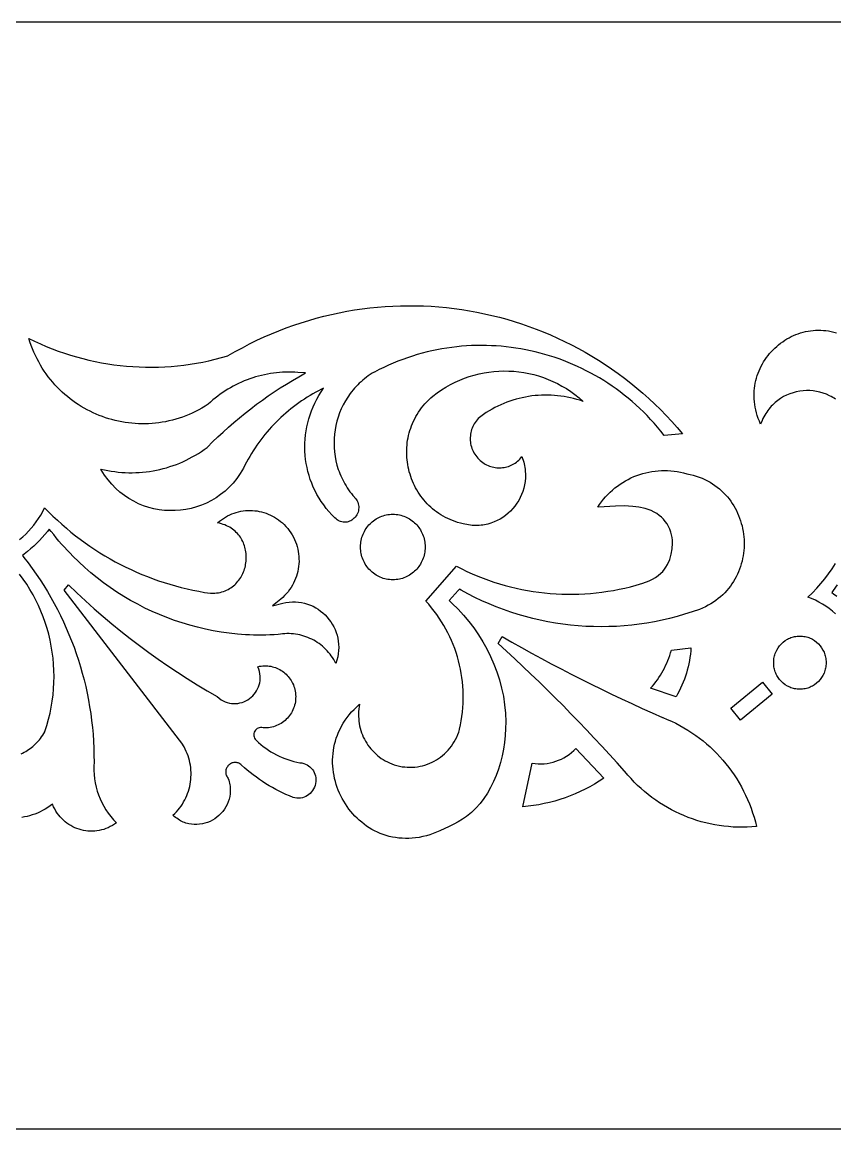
# Model space of a CAD drawing. Extents: x -425 to 425, y -102 to 102.
# Drawn here: x -164.2 to -13.7, y -102.5 to 102.5 of the extents above; entities that cross this region are included whole.
import ezdxf

# ---------------------------------------------------------------- set-up
doc = ezdxf.new("R2010")
doc.units = 0
doc.header["$MEASUREMENT"] = 0
doc.layers.add('LAYER_1', color=18, linetype='CONTINUOUS')

msp = doc.modelspace()

# ---------------------------------------------------------------- linework, layer by layer
at = {"layer": 'LAYER_1'}
for points in [[(425, -102.5), (425, 102.5), (-425, 102.5), (-425, -102.5)], [(-91.29, 49.97), (-89.87, 49.93), (-88.45, 49.86), (-87.03, 49.75), (-85.61, 49.62), (-84.2, 49.46), (-82.79, 49.26), (-81.39, 49.03), (-79.99, 48.78), (-78.59, 48.49), (-77.21, 48.18), (-75.82, 47.83), (-74.45, 47.45), (-73.08, 47.05), (-71.73, 46.61), (-70.38, 46.15), (-69.04, 45.65), (-67.71, 45.13), (-66.39, 44.57), (-65.08, 43.99), (-63.78, 43.37), (-62.49, 42.73), (-61.21, 42.06), (-59.95, 41.36), (-58.7, 40.63), (-57.47, 39.87), (-56.25, 39.09), (-55.04, 38.27), (-53.85, 37.42), (-52.67, 36.55), (-51.51, 35.65), (-50.37, 34.72), (-49.25, 33.76), (-48.14, 32.78), (-47.05, 31.76), (-45.98, 30.72), (-44.93, 29.65), (-43.9, 28.55), (-42.89, 27.43), (-41.9, 26.27), (-45.31, 25.96), (-45.91, 26.72), (-46.53, 27.47), (-47.17, 28.2), (-47.82, 28.91), (-48.48, 29.61), (-49.15, 30.29), (-49.84, 30.95), (-50.54, 31.59), (-51.25, 32.22), (-51.97, 32.83), (-52.7, 33.42), (-53.44, 33.99), (-54.2, 34.55), (-54.96, 35.08), (-55.73, 35.6), (-56.52, 36.1), (-57.31, 36.59), (-58.11, 37.05), (-58.92, 37.5), (-59.74, 37.93), (-60.56, 38.34), (-61.39, 38.73), (-62.23, 39.11), (-63.08, 39.46), (-63.93, 39.8), (-64.79, 40.12), (-65.66, 40.42), (-66.53, 40.7), (-67.41, 40.96), (-68.29, 41.2), (-69.18, 41.43), (-70.07, 41.63), (-70.96, 41.82), (-71.86, 41.98), (-72.76, 42.13), (-73.67, 42.26), (-74.58, 42.37), (-75.49, 42.46), (-76.4, 42.53), (-77.32, 42.57), (-78.23, 42.6), (-79.15, 42.61), (-80.07, 42.6), (-80.98, 42.58), (-81.9, 42.53), (-82.82, 42.46), (-83.74, 42.37), (-84.66, 42.26), (-85.58, 42.13), (-86.49, 41.97), (-87.4, 41.8), (-88.32, 41.61), (-89.23, 41.4), (-90.13, 41.17), (-91.04, 40.91), (-91.94, 40.64), (-92.83, 40.34), (-93.73, 40.03), (-94.61, 39.69), (-95.5, 39.33), (-96.38, 38.95), (-97.25, 38.55), (-98.12, 38.13), (-98.98, 37.69), (-99, 37.68), (-99.38, 37.45), (-99.75, 37.21), (-100.11, 36.97), (-100.46, 36.71), (-100.8, 36.44), (-101.14, 36.17), (-101.46, 35.89), (-101.77, 35.6), (-102.07, 35.3), (-102.37, 35), (-102.65, 34.69), (-102.92, 34.37), (-103.19, 34.05), (-103.44, 33.72), (-103.92, 33.04), (-104.36, 32.34), (-104.75, 31.62), (-105.11, 30.88), (-105.42, 30.12), (-105.7, 29.35), (-105.93, 28.57), (-106.12, 27.77), (-106.27, 26.97), (-106.38, 26.16), (-106.44, 25.35), (-106.46, 24.53), (-106.44, 23.71), (-106.37, 22.89), (-106.26, 22.07), (-106.11, 21.26), (-105.91, 20.46), (-105.66, 19.66), (-105.52, 19.27), (-105.37, 18.87), (-105.21, 18.49), (-105.04, 18.1), (-104.85, 17.72), (-104.66, 17.34), (-104.45, 16.97), (-104.23, 16.6), (-104, 16.23), (-103.76, 15.87), (-103.5, 15.52), (-103.24, 15.17), (-102.96, 14.82), (-102.67, 14.49), (-102.65, 14.47), (-102.46, 14.26), (-102.3, 14.04), (-102.17, 13.8), (-102.06, 13.56), (-101.98, 13.3), (-101.92, 13.05), (-101.89, 12.78), (-101.88, 12.52), (-101.9, 12.26), (-101.94, 12), (-102.01, 11.74), (-102.11, 11.5), (-102.23, 11.26), (-102.37, 11.03), (-102.54, 10.81), (-102.74, 10.61), (-102.76, 10.6), (-102.95, 10.42), (-103.15, 10.27), (-103.36, 10.14), (-103.59, 10.04), (-103.82, 9.96), (-104.05, 9.9), (-104.29, 9.87), (-104.53, 9.87), (-104.77, 9.88), (-105.01, 9.92), (-105.24, 9.99), (-105.47, 10.08), (-105.69, 10.19), (-105.9, 10.33), (-106.09, 10.49), (-106.28, 10.67), (-106.3, 10.69), (-106.86, 11.26), (-107.39, 11.84), (-107.89, 12.44), (-108.36, 13.06), (-108.81, 13.69), (-109.22, 14.35), (-109.61, 15.01), (-109.96, 15.69), (-110.29, 16.38), (-110.58, 17.09), (-110.85, 17.8), (-111.08, 18.52), (-111.29, 19.25), (-111.46, 19.99), (-111.6, 20.74), (-111.72, 21.49), (-111.8, 22.24), (-111.85, 23), (-111.87, 23.76), (-111.86, 24.52), (-111.82, 25.28), (-111.74, 26.04), (-111.64, 26.79), (-111.5, 27.55), (-111.33, 28.3), (-111.13, 29.04), (-110.9, 29.78), (-110.63, 30.51), (-110.33, 31.23), (-110, 31.95), (-109.64, 32.65), (-109.24, 33.34), (-108.42, 34.7), (-109.81, 33.95), (-110.35, 33.65), (-110.88, 33.34), (-111.41, 33.01), (-111.93, 32.68), (-112.45, 32.34), (-112.96, 31.99), (-113.46, 31.63), (-113.95, 31.26), (-114.43, 30.88), (-114.91, 30.49), (-115.38, 30.09), (-115.84, 29.68), (-116.3, 29.27), (-116.74, 28.84), (-117.18, 28.41), (-117.61, 27.97), (-118.03, 27.52), (-118.45, 27.06), (-118.85, 26.6), (-119.24, 26.12), (-119.63, 25.64), (-120.01, 25.15), (-120.37, 24.65), (-120.73, 24.15), (-121.08, 23.64), (-121.42, 23.12), (-121.75, 22.59), (-122.07, 22.06), (-122.38, 21.52), (-122.68, 20.97), (-122.97, 20.42), (-123.25, 19.86), (-123.83, 18.88), (-124.46, 17.98), (-125.15, 17.13), (-125.87, 16.35), (-126.64, 15.64), (-127.45, 14.98), (-128.29, 14.4), (-129.17, 13.87), (-130.07, 13.42), (-130.99, 13.02), (-131.94, 12.69), (-132.9, 12.43), (-133.87, 12.22), (-134.86, 12.09), (-135.85, 12.01), (-136.84, 12.01), (-137.83, 12.06), (-138.82, 12.18), (-139.8, 12.36), (-140.76, 12.61), (-141.71, 12.93), (-142.64, 13.3), (-143.55, 13.74), (-144.43, 14.25), (-145.28, 14.81), (-146.1, 15.45), (-146.88, 16.14), (-147.62, 16.9), (-148.31, 17.73), (-148.96, 18.61), (-149.55, 19.57), (-149.63, 19.72), (-148.99, 19.57), (-148.35, 19.44), (-147.71, 19.33), (-147.06, 19.24), (-146.41, 19.16), (-145.77, 19.1), (-145.12, 19.06), (-144.47, 19.04), (-143.83, 19.04), (-143.18, 19.05), (-142.54, 19.09), (-141.9, 19.14), (-141.26, 19.2), (-140.62, 19.29), (-139.98, 19.39), (-139.35, 19.51), (-138.72, 19.65), (-138.1, 19.8), (-137.48, 19.97), (-136.86, 20.16), (-136.25, 20.37), (-135.64, 20.59), (-135.04, 20.83), (-134.45, 21.08), (-133.86, 21.36), (-133.28, 21.65), (-132.7, 21.95), (-132.13, 22.27), (-131.57, 22.61), (-131.02, 22.97), (-130.48, 23.34), (-129.94, 23.73), (-129.89, 23.77), (-128.94, 24.73), (-127.98, 25.66), (-127, 26.58), (-126.01, 27.48), (-125, 28.36), (-123.97, 29.23), (-122.93, 30.07), (-121.88, 30.9), (-120.81, 31.71), (-119.73, 32.5), (-118.64, 33.27), (-117.53, 34.02), (-116.41, 34.75), (-115.27, 35.46), (-114.13, 36.15), (-112.97, 36.82), (-111.72, 37.53), (-113.14, 37.63), (-113.71, 37.67), (-114.28, 37.69), (-114.85, 37.69), (-115.42, 37.68), (-115.99, 37.65), (-116.55, 37.61), (-117.12, 37.56), (-117.68, 37.49), (-118.24, 37.41), (-118.79, 37.31), (-119.34, 37.2), (-119.89, 37.07), (-120.44, 36.93), (-120.98, 36.78), (-121.51, 36.61), (-122.05, 36.43), (-122.57, 36.24), (-123.1, 36.03), (-123.61, 35.81), (-124.13, 35.57), (-124.63, 35.32), (-125.13, 35.06), (-125.63, 34.79), (-126.11, 34.5), (-126.59, 34.2), (-127.07, 33.89), (-127.54, 33.56), (-127.99, 33.22), (-128.45, 32.87), (-128.89, 32.51), (-129.32, 32.13), (-129.75, 31.75), (-130.33, 31.37), (-130.92, 31.02), (-131.51, 30.69), (-132.11, 30.38), (-132.71, 30.09), (-133.31, 29.82), (-133.92, 29.57), (-134.54, 29.34), (-135.15, 29.13), (-135.77, 28.94), (-136.39, 28.77), (-137.02, 28.62), (-137.64, 28.49), (-138.27, 28.38), (-138.9, 28.28), (-139.53, 28.21), (-140.16, 28.15), (-140.79, 28.11), (-141.41, 28.09), (-142.04, 28.09), (-142.67, 28.1), (-143.29, 28.14), (-143.91, 28.19), (-144.53, 28.26), (-145.15, 28.35), (-145.76, 28.45), (-146.37, 28.57), (-146.98, 28.71), (-147.58, 28.87), (-148.18, 29.04), (-148.77, 29.23), (-149.36, 29.43), (-149.94, 29.66), (-150.51, 29.89), (-151.08, 30.15), (-151.64, 30.42), (-152.2, 30.71), (-152.74, 31.01), (-153.28, 31.33), (-153.81, 31.66), (-154.33, 32.01), (-154.84, 32.37), (-155.34, 32.75), (-155.84, 33.14), (-156.32, 33.55), (-156.79, 33.97), (-157.25, 34.41), (-157.7, 34.86), (-158.13, 35.33), (-158.56, 35.81), (-158.97, 36.3), (-159.37, 36.81), (-159.75, 37.33), (-160.12, 37.87), (-160.48, 38.42), (-160.82, 38.98), (-161.15, 39.55), (-161.46, 40.14), (-161.76, 40.74), (-162.04, 41.35), (-162.31, 41.98), (-162.55, 42.62), (-162.79, 43.27), (-163, 43.93), (-161.92, 43.41), (-160.83, 42.91), (-159.74, 42.44), (-158.63, 41.99), (-157.52, 41.58), (-156.39, 41.19), (-155.27, 40.83), (-154.13, 40.49), (-152.99, 40.18), (-151.84, 39.9), (-150.69, 39.65), (-149.53, 39.42), (-148.37, 39.22), (-147.21, 39.05), (-146.04, 38.9), (-144.87, 38.79), (-143.7, 38.7), (-142.52, 38.63), (-141.34, 38.6), (-140.17, 38.59), (-138.99, 38.61), (-137.81, 38.66), (-136.63, 38.74), (-135.46, 38.84), (-134.28, 38.97), (-133.11, 39.13), (-131.94, 39.32), (-130.77, 39.54), (-129.61, 39.78), (-128.45, 40.05), (-127.29, 40.35), (-126.14, 40.68), (-126.04, 40.72), (-124.74, 41.48), (-123.42, 42.2), (-122.09, 42.9), (-120.75, 43.56), (-119.4, 44.18), (-118.04, 44.78), (-116.68, 45.34), (-115.31, 45.87), (-113.93, 46.36), (-112.54, 46.83), (-111.15, 47.26), (-109.75, 47.66), (-108.35, 48.03), (-106.94, 48.36), (-105.53, 48.67), (-104.11, 48.94), (-102.69, 49.18), (-101.27, 49.39), (-99.85, 49.57), (-98.42, 49.71), (-97, 49.83), (-95.57, 49.91), (-94.14, 49.96), (-92.72, 49.98)], [(-74.06, 37.87), (-73.13, 37.82), (-72.21, 37.73), (-71.29, 37.59), (-70.38, 37.42), (-69.47, 37.21), (-68.57, 36.96), (-67.68, 36.66), (-66.8, 36.33), (-65.94, 35.96), (-65.08, 35.55), (-64.25, 35.1), (-63.42, 34.61), (-62.62, 34.08), (-61.83, 33.51), (-61.07, 32.9), (-60.32, 32.25), (-60.91, 32.45), (-61.49, 32.62), (-62.08, 32.78), (-62.67, 32.92), (-63.26, 33.05), (-63.86, 33.15), (-64.45, 33.24), (-65.05, 33.31), (-65.65, 33.37), (-66.25, 33.4), (-66.84, 33.42), (-67.44, 33.42), (-68.04, 33.4), (-68.64, 33.37), (-69.23, 33.32), (-69.82, 33.25), (-70.42, 33.16), (-71, 33.06), (-71.59, 32.94), (-72.17, 32.8), (-72.75, 32.65), (-73.33, 32.48), (-73.9, 32.29), (-74.46, 32.08), (-75.02, 31.86), (-75.58, 31.62), (-76.12, 31.37), (-76.67, 31.09), (-77.2, 30.81), (-77.73, 30.5), (-78.25, 30.18), (-78.77, 29.84), (-79.03, 29.66), (-79.28, 29.47), (-79.52, 29.27), (-79.74, 29.06), (-79.95, 28.83), (-80.14, 28.6), (-80.32, 28.35), (-80.48, 28.1), (-80.62, 27.84), (-80.75, 27.58), (-80.87, 27.31), (-80.97, 27.03), (-81.05, 26.75), (-81.12, 26.46), (-81.18, 26.17), (-81.21, 25.88), (-81.23, 25.59), (-81.24, 25.29), (-81.23, 25), (-81.2, 24.7), (-81.16, 24.41), (-81.1, 24.12), (-81.02, 23.83), (-80.93, 23.55), (-80.82, 23.27), (-80.7, 23), (-80.55, 22.73), (-80.39, 22.47), (-80.22, 22.21), (-80.03, 21.97), (-79.82, 21.73), (-79.59, 21.5), (-79.37, 21.3), (-79.15, 21.1), (-78.92, 20.93), (-78.68, 20.77), (-78.44, 20.62), (-78.19, 20.49), (-77.93, 20.37), (-77.67, 20.26), (-77.41, 20.17), (-77.14, 20.1), (-76.87, 20.04), (-76.6, 19.99), (-76.33, 19.96), (-76.06, 19.94), (-75.78, 19.94), (-75.51, 19.95), (-75.24, 19.98), (-74.97, 20.01), (-74.7, 20.07), (-74.43, 20.13), (-74.17, 20.21), (-73.91, 20.31), (-73.66, 20.42), (-73.41, 20.54), (-73.16, 20.68), (-72.92, 20.83), (-72.69, 20.99), (-72.47, 21.17), (-72.25, 21.36), (-72.05, 21.57), (-71.85, 21.78), (-71.66, 22.02), (-71.54, 21.68), (-71.43, 21.35), (-71.33, 21.02), (-71.24, 20.68), (-71.17, 20.35), (-71.12, 20.02), (-71.07, 19.69), (-71.03, 19.36), (-71, 18.7), (-71.01, 18.06), (-71.07, 17.42), (-71.17, 16.8), (-71.31, 16.18), (-71.49, 15.58), (-71.71, 15), (-71.97, 14.44), (-72.26, 13.89), (-72.59, 13.37), (-72.95, 12.87), (-73.34, 12.39), (-73.76, 11.94), (-74.2, 11.52), (-74.68, 11.13), (-75.17, 10.77), (-75.7, 10.45), (-76.24, 10.16), (-76.8, 9.91), (-77.39, 9.69), (-77.99, 9.52), (-78.6, 9.38), (-78.92, 9.34), (-79.23, 9.3), (-79.55, 9.27), (-79.88, 9.25), (-80.2, 9.25), (-80.53, 9.26), (-80.86, 9.28), (-81.2, 9.31), (-81.53, 9.36), (-81.87, 9.42), (-82.21, 9.49), (-82.55, 9.57), (-82.56, 9.58), (-83.06, 9.7), (-83.56, 9.84), (-84.03, 10), (-84.5, 10.17), (-84.96, 10.35), (-85.4, 10.56), (-85.84, 10.77), (-86.26, 11), (-86.67, 11.25), (-87.07, 11.51), (-87.45, 11.77), (-87.83, 12.06), (-88.19, 12.35), (-88.54, 12.66), (-88.88, 12.97), (-89.2, 13.3), (-89.51, 13.64), (-89.81, 13.99), (-90.1, 14.34), (-90.37, 14.71), (-90.63, 15.08), (-90.88, 15.46), (-91.12, 15.85), (-91.34, 16.25), (-91.55, 16.65), (-91.74, 17.06), (-91.92, 17.48), (-92.09, 17.9), (-92.24, 18.33), (-92.38, 18.76), (-92.51, 19.2), (-92.62, 19.64), (-92.71, 20.08), (-92.8, 20.53), (-92.86, 20.97), (-92.92, 21.43), (-92.96, 21.88), (-92.98, 22.33), (-92.99, 22.79), (-92.99, 23.24), (-92.97, 23.7), (-92.93, 24.15), (-92.88, 24.61), (-92.82, 25.06), (-92.74, 25.51), (-92.64, 25.96), (-92.53, 26.41), (-92.4, 26.86), (-92.26, 27.3), (-92.1, 27.73), (-91.92, 28.17), (-91.73, 28.6), (-91.52, 29.02), (-91.3, 29.44), (-91.06, 29.85), (-90.8, 30.26), (-90.53, 30.66), (-90.24, 31.05), (-89.93, 31.43), (-89.61, 31.81), (-89.27, 32.18), (-88.91, 32.54), (-88.54, 32.89), (-88.14, 33.23), (-87.36, 33.83), (-86.55, 34.38), (-85.73, 34.89), (-84.89, 35.37), (-84.04, 35.8), (-83.17, 36.19), (-82.29, 36.54), (-81.4, 36.85), (-80.5, 37.12), (-79.59, 37.35), (-78.68, 37.53), (-77.76, 37.68), (-76.84, 37.79), (-75.91, 37.86), (-74.99, 37.89)], [(-44.67, 19.45), (-44.08, 19.41), (-43.49, 19.35), (-42.9, 19.26), (-42.31, 19.15), (-41.72, 19.01), (-41.13, 18.85), (-41.09, 18.84), (-40.49, 18.72), (-39.92, 18.57), (-39.36, 18.41), (-38.82, 18.22), (-38.29, 18.01), (-37.78, 17.78), (-37.29, 17.54), (-36.81, 17.27), (-36.35, 16.99), (-35.91, 16.69), (-35.48, 16.38), (-35.07, 16.05), (-34.68, 15.7), (-34.31, 15.34), (-33.95, 14.97), (-33.61, 14.58), (-33.29, 14.18), (-32.98, 13.77), (-32.7, 13.35), (-32.43, 12.92), (-32.17, 12.48), (-31.94, 12.03), (-31.72, 11.57), (-31.52, 11.1), (-31.34, 10.63), (-31.18, 10.15), (-31.03, 9.66), (-30.9, 9.17), (-30.79, 8.68), (-30.7, 8.18), (-30.63, 7.68), (-30.57, 7.17), (-30.53, 6.67), (-30.52, 6.16), (-30.52, 5.65), (-30.53, 5.14), (-30.57, 4.64), (-30.63, 4.13), (-30.7, 3.63), (-30.79, 3.13), (-30.9, 2.64), (-31.03, 2.14), (-31.18, 1.66), (-31.35, 1.18), (-31.54, 0.7), (-31.75, 0.23), (-31.97, -0.23), (-32.21, -0.68), (-32.48, -1.12), (-32.76, -1.56), (-33.06, -1.98), (-33.39, -2.39), (-33.73, -2.8), (-34.09, -3.19), (-34.47, -3.56), (-34.87, -3.93), (-35.29, -4.28), (-35.73, -4.61), (-36.19, -4.93), (-36.67, -5.23), (-37.17, -5.52), (-37.69, -5.79), (-38.23, -6.04), (-38.79, -6.27), (-40.15, -6.75), (-41.53, -7.19), (-42.91, -7.59), (-44.3, -7.95), (-45.7, -8.28), (-47.1, -8.56), (-48.51, -8.81), (-49.92, -9.02), (-51.33, -9.19), (-52.74, -9.32), (-54.16, -9.42), (-55.58, -9.47), (-56.99, -9.49), (-58.41, -9.47), (-59.83, -9.42), (-61.24, -9.32), (-62.65, -9.19), (-64.06, -9.02), (-65.46, -8.81), (-66.86, -8.57), (-68.25, -8.28), (-69.63, -7.96), (-71.01, -7.61), (-72.38, -7.21), (-73.74, -6.78), (-75.09, -6.31), (-76.42, -5.81), (-77.75, -5.26), (-79.07, -4.68), (-80.37, -4.06), (-81.66, -3.41), (-82.94, -2.72), (-83.23, -2.56), (-83.46, -2.8), (-85.13, -4.63), (-84.57, -5.16), (-83.49, -6.22), (-82.47, -7.33), (-81.49, -8.49), (-80.57, -9.7), (-79.7, -10.96), (-78.89, -12.26), (-78.14, -13.6), (-77.45, -14.99), (-76.83, -16.4), (-76.29, -17.86), (-75.81, -19.34), (-75.42, -20.85), (-75.1, -22.38), (-74.87, -23.93), (-74.72, -25.51), (-74.66, -27.1), (-74.68, -28.37), (-74.75, -29.64), (-74.89, -30.91), (-75.08, -32.17), (-75.33, -33.42), (-75.64, -34.65), (-76.01, -35.85), (-76.43, -37.03), (-76.92, -38.16), (-77.46, -39.26), (-78.05, -40.3), (-78.71, -41.29), (-79.42, -42.23), (-80.19, -43.1), (-81.02, -43.9), (-81.91, -44.63), (-82.66, -45.16), (-83.45, -45.64), (-84.27, -46.09), (-85.12, -46.51), (-86.89, -47.29), (-88.69, -48.01), (-89.36, -48.21), (-90.03, -48.37), (-90.68, -48.5), (-91.34, -48.6), (-91.98, -48.66), (-92.61, -48.7), (-93.24, -48.71), (-93.86, -48.68), (-94.47, -48.63), (-95.06, -48.55), (-95.65, -48.45), (-96.23, -48.32), (-96.8, -48.16), (-97.35, -47.98), (-97.89, -47.77), (-98.43, -47.54), (-98.94, -47.29), (-99.45, -47.02), (-99.94, -46.72), (-100.42, -46.41), (-100.88, -46.07), (-101.33, -45.72), (-101.77, -45.35), (-102.18, -44.96), (-102.59, -44.56), (-102.97, -44.14), (-103.34, -43.71), (-103.7, -43.26), (-104.03, -42.79), (-104.35, -42.32), (-104.65, -41.83), (-104.93, -41.33), (-105.19, -40.82), (-105.44, -40.31), (-105.66, -39.78), (-105.86, -39.24), (-106.04, -38.7), (-106.2, -38.15), (-106.34, -37.59), (-106.46, -37.03), (-106.56, -36.46), (-106.63, -35.89), (-106.68, -35.31), (-106.71, -34.74), (-106.71, -34.16), (-106.69, -33.58), (-106.64, -33), (-106.57, -32.42), (-106.47, -31.84), (-106.35, -31.27), (-106.2, -30.7), (-106.03, -30.13), (-105.83, -29.56), (-105.6, -29), (-105.34, -28.45), (-105.06, -27.9), (-104.74, -27.36), (-104.4, -26.82), (-104.03, -26.3), (-103.63, -25.79), (-103.19, -25.28), (-102.73, -24.79), (-102.24, -24.3), (-101.71, -23.83), (-101.8, -24.29), (-101.86, -24.74), (-101.9, -25.2), (-101.92, -25.65), (-101.92, -26.1), (-101.89, -26.54), (-101.85, -26.98), (-101.79, -27.42), (-101.71, -27.85), (-101.61, -28.28), (-101.49, -28.7), (-101.35, -29.12), (-101.2, -29.52), (-101.03, -29.92), (-100.84, -30.31), (-100.63, -30.69), (-100.41, -31.06), (-100.17, -31.43), (-99.91, -31.78), (-99.64, -32.11), (-99.36, -32.44), (-99.05, -32.75), (-98.74, -33.05), (-98.41, -33.34), (-98.07, -33.61), (-97.71, -33.87), (-97.34, -34.11), (-96.96, -34.33), (-96.56, -34.54), (-96.16, -34.73), (-95.74, -34.9), (-95.31, -35.05), (-94.82, -35.2), (-94.34, -35.31), (-93.86, -35.41), (-93.37, -35.47), (-92.89, -35.51), (-92.41, -35.52), (-91.93, -35.51), (-91.46, -35.48), (-90.99, -35.42), (-90.53, -35.34), (-90.07, -35.23), (-89.62, -35.11), (-89.17, -34.96), (-88.73, -34.79), (-88.31, -34.59), (-87.89, -34.38), (-87.48, -34.15), (-87.09, -33.89), (-86.71, -33.62), (-86.34, -33.33), (-85.98, -33.02), (-85.64, -32.69), (-85.31, -32.34), (-85, -31.98), (-84.71, -31.6), (-84.44, -31.2), (-84.18, -30.79), (-83.94, -30.36), (-83.73, -29.92), (-83.53, -29.46), (-83.36, -28.99), (-83.21, -28.5), (-83.2, -28.48), (-83.03, -27.68), (-82.89, -26.89), (-82.76, -26.09), (-82.67, -25.29), (-82.6, -24.48), (-82.55, -23.68), (-82.53, -22.88), (-82.53, -22.09), (-82.55, -21.29), (-82.6, -20.49), (-82.67, -19.7), (-82.77, -18.92), (-82.89, -18.13), (-83.04, -17.35), (-83.2, -16.58), (-83.39, -15.81), (-83.61, -15.05), (-83.84, -14.29), (-84.1, -13.54), (-84.38, -12.8), (-84.68, -12.07), (-85.01, -11.35), (-85.36, -10.64), (-85.73, -9.93), (-86.12, -9.24), (-86.53, -8.56), (-86.97, -7.89), (-87.42, -7.23), (-87.9, -6.59), (-88.4, -5.96), (-88.92, -5.34), (-89.46, -4.74), (-83.77, 1.72), (-82.81, 1.23), (-81.83, 0.76), (-80.85, 0.32), (-79.85, -0.1), (-78.85, -0.49), (-77.85, -0.86), (-76.83, -1.21), (-75.81, -1.53), (-74.78, -1.83), (-73.75, -2.1), (-72.71, -2.35), (-71.67, -2.57), (-70.63, -2.77), (-69.58, -2.94), (-68.52, -3.09), (-67.47, -3.22), (-66.41, -3.31), (-65.34, -3.39), (-64.28, -3.44), (-63.22, -3.46), (-62.15, -3.46), (-61.09, -3.44), (-60.02, -3.39), (-58.96, -3.31), (-57.89, -3.21), (-56.83, -3.08), (-55.77, -2.93), (-54.71, -2.76), (-53.65, -2.55), (-52.6, -2.33), (-51.55, -2.07), (-50.51, -1.8), (-50.49, -1.79), (-49.27, -1.41), (-48.08, -0.96), (-47.5, -0.69), (-46.94, -0.38), (-46.41, -0.01), (-45.92, 0.41), (-45.57, 0.77), (-45.26, 1.15), (-44.98, 1.57), (-44.71, 2.01), (-44.29, 2.94), (-43.99, 3.93), (-43.81, 4.96), (-43.76, 6), (-43.79, 6.53), (-43.85, 7.04), (-43.95, 7.55), (-44.09, 8.04), (-44.28, 8.57), (-44.52, 9.07), (-44.79, 9.54), (-45.11, 9.99), (-45.45, 10.41), (-45.83, 10.79), (-46.24, 11.14), (-46.67, 11.46), (-47.18, 11.76), (-47.72, 12.02), (-48.27, 12.24), (-48.83, 12.41), (-49.98, 12.66), (-51.13, 12.81), (-52.74, 12.88), (-54.33, 12.86), (-56.4, 12.74), (-57.62, 12.63), (-57.28, 13.14), (-56.92, 13.64), (-56.55, 14.11), (-56.15, 14.57), (-55.75, 15.01), (-55.32, 15.43), (-54.88, 15.83), (-54.43, 16.21), (-53.97, 16.57), (-53.49, 16.91), (-53, 17.23), (-52.5, 17.53), (-51.98, 17.81), (-51.46, 18.07), (-50.93, 18.31), (-50.39, 18.52), (-49.84, 18.72), (-49.29, 18.89), (-48.73, 19.04), (-48.16, 19.17), (-47.59, 19.27), (-47.01, 19.35), (-46.43, 19.41), (-45.84, 19.45), (-45.26, 19.46)], [(-95.25, 11.35), (-94.95, 11.32), (-94.65, 11.29), (-94.36, 11.23), (-94.07, 11.16), (-93.78, 11.08), (-93.5, 10.99), (-93.23, 10.88), (-92.97, 10.76), (-92.71, 10.62), (-92.46, 10.48), (-92.22, 10.32), (-91.98, 10.15), (-91.75, 9.97), (-91.54, 9.78), (-91.33, 9.58), (-91.13, 9.36), (-90.94, 9.14), (-90.77, 8.91), (-90.6, 8.68), (-90.44, 8.43), (-90.3, 8.17), (-90.17, 7.91), (-90.05, 7.64), (-89.94, 7.37), (-89.85, 7.08), (-89.77, 6.8), (-89.7, 6.5), (-89.65, 6.2), (-89.61, 5.9), (-89.59, 5.59), (-89.58, 5.28), (-89.59, 4.96), (-89.61, 4.66), (-89.65, 4.35), (-89.7, 4.05), (-89.77, 3.76), (-89.85, 3.47), (-89.94, 3.19), (-90.05, 2.91), (-90.17, 2.64), (-90.3, 2.38), (-90.44, 2.12), (-90.6, 1.88), (-90.77, 1.64), (-90.94, 1.41), (-91.13, 1.19), (-91.33, 0.98), (-91.54, 0.78), (-91.75, 0.59), (-91.98, 0.41), (-92.22, 0.24), (-92.46, 0.08), (-92.71, -0.07), (-92.97, -0.2), (-93.23, -0.32), (-93.5, -0.43), (-93.78, -0.53), (-94.07, -0.61), (-94.36, -0.68), (-94.65, -0.73), (-94.95, -0.77), (-95.25, -0.79), (-95.56, -0.8), (-95.87, -0.79), (-96.17, -0.77), (-96.47, -0.73), (-96.77, -0.68), (-97.06, -0.61), (-97.34, -0.53), (-97.62, -0.43), (-97.89, -0.32), (-98.16, -0.2), (-98.41, -0.07), (-98.66, 0.08), (-98.91, 0.24), (-99.14, 0.41), (-99.37, 0.59), (-99.58, 0.78), (-99.79, 0.98), (-99.99, 1.19), (-100.18, 1.41), (-100.36, 1.64), (-100.52, 1.88), (-100.68, 2.12), (-100.82, 2.38), (-100.95, 2.64), (-101.07, 2.91), (-101.18, 3.19), (-101.28, 3.47), (-101.36, 3.76), (-101.42, 4.05), (-101.48, 4.35), (-101.51, 4.66), (-101.54, 4.96), (-101.54, 5.28), (-101.54, 5.59), (-101.51, 5.9), (-101.48, 6.2), (-101.42, 6.5), (-101.36, 6.8), (-101.28, 7.08), (-101.18, 7.37), (-101.07, 7.64), (-100.95, 7.91), (-100.82, 8.17), (-100.68, 8.43), (-100.52, 8.68), (-100.36, 8.91), (-100.18, 9.14), (-99.99, 9.36), (-99.79, 9.58), (-99.58, 9.78), (-99.37, 9.97), (-99.14, 10.15), (-98.91, 10.32), (-98.66, 10.48), (-98.41, 10.62), (-98.16, 10.76), (-97.89, 10.88), (-97.62, 10.99), (-97.34, 11.08), (-97.06, 11.16), (-96.77, 11.23), (-96.47, 11.29), (-96.17, 11.32), (-95.87, 11.35), (-95.56, 11.36)], [(-154.06, -3.24), (-152.47, -4.71), (-150.87, -6.15), (-149.24, -7.57), (-147.59, -8.96), (-145.92, -10.32), (-144.23, -11.66), (-142.51, -12.97), (-140.78, -14.25), (-139.03, -15.51), (-137.26, -16.73), (-135.47, -17.93), (-133.66, -19.1), (-131.83, -20.23), (-129.98, -21.34), (-128.12, -22.43), (-127.75, -22.74), (-127.38, -23), (-127, -23.23), (-126.61, -23.41), (-126.22, -23.55), (-125.82, -23.65), (-125.43, -23.71), (-125.03, -23.74), (-124.64, -23.73), (-124.25, -23.69), (-123.87, -23.61), (-123.49, -23.5), (-123.13, -23.37), (-122.78, -23.2), (-122.44, -23.01), (-122.12, -22.79), (-121.81, -22.55), (-121.52, -22.28), (-121.26, -22), (-121.02, -21.69), (-120.8, -21.36), (-120.61, -21.02), (-120.44, -20.65), (-120.31, -20.28), (-120.21, -19.89), (-120.15, -19.49), (-120.12, -19.07), (-120.12, -18.65), (-120.17, -18.22), (-120.26, -17.78), (-120.39, -17.34), (-120.57, -16.89), (-120.26, -16.82), (-119.95, -16.77), (-119.65, -16.74), (-119.34, -16.72), (-119.04, -16.73), (-118.74, -16.74), (-118.44, -16.78), (-118.15, -16.82), (-117.86, -16.89), (-117.58, -16.97), (-117.3, -17.06), (-117.03, -17.17), (-116.77, -17.29), (-116.51, -17.42), (-116.25, -17.57), (-116.01, -17.73), (-115.78, -17.91), (-115.55, -18.09), (-115.33, -18.29), (-115.12, -18.5), (-114.93, -18.72), (-114.74, -18.95), (-114.57, -19.19), (-114.4, -19.44), (-114.25, -19.7), (-114.12, -19.96), (-113.99, -20.24), (-113.88, -20.53), (-113.79, -20.82), (-113.71, -21.12), (-113.65, -21.43), (-113.6, -21.75), (-113.56, -22.08), (-113.55, -22.42), (-113.56, -22.74), (-113.58, -23.07), (-113.62, -23.39), (-113.68, -23.7), (-113.75, -24.01), (-113.84, -24.31), (-113.95, -24.6), (-114.07, -24.89), (-114.21, -25.17), (-114.36, -25.44), (-114.52, -25.7), (-114.7, -25.95), (-114.89, -26.19), (-115.09, -26.42), (-115.3, -26.64), (-115.53, -26.85), (-115.76, -27.04), (-116.01, -27.22), (-116.27, -27.39), (-116.53, -27.55), (-116.81, -27.69), (-117.09, -27.81), (-117.38, -27.92), (-117.67, -28.02), (-117.98, -28.09), (-118.29, -28.16), (-118.61, -28.2), (-118.93, -28.22), (-119.26, -28.23), (-119.59, -28.22), (-119.84, -28.16), (-120.08, -28.15), (-120.3, -28.19), (-120.51, -28.26), (-120.7, -28.37), (-120.87, -28.5), (-121.02, -28.66), (-121.14, -28.84), (-121.23, -29.04), (-121.29, -29.25), (-121.31, -29.47), (-121.3, -29.69), (-121.26, -29.91), (-121.17, -30.12), (-121.04, -30.32), (-120.95, -30.42), (-120.86, -30.51), (-120.44, -30.91), (-120, -31.29), (-119.55, -31.66), (-119.09, -32), (-118.62, -32.33), (-118.13, -32.64), (-117.64, -32.93), (-117.13, -33.2), (-116.62, -33.46), (-116.09, -33.69), (-115.56, -33.91), (-115.02, -34.1), (-114.48, -34.27), (-113.92, -34.43), (-113.36, -34.56), (-112.79, -34.67), (-112.75, -34.68), (-112.4, -34.72), (-112.07, -34.8), (-111.75, -34.92), (-111.45, -35.07), (-111.17, -35.24), (-110.91, -35.45), (-110.68, -35.68), (-110.47, -35.93), (-110.28, -36.2), (-110.13, -36.49), (-110, -36.8), (-109.91, -37.12), (-109.85, -37.46), (-109.82, -37.8), (-109.84, -38.15), (-109.89, -38.5), (-109.89, -38.51), (-109.97, -38.87), (-110.09, -39.21), (-110.24, -39.53), (-110.42, -39.83), (-110.63, -40.1), (-110.86, -40.35), (-111.12, -40.57), (-111.39, -40.77), (-111.69, -40.93), (-112, -41.06), (-112.32, -41.16), (-112.66, -41.23), (-113, -41.25), (-113.35, -41.24), (-113.7, -41.2), (-114.05, -41.11), (-114.7, -40.84), (-115.35, -40.56), (-115.99, -40.26), (-116.63, -39.95), (-117.26, -39.62), (-117.87, -39.28), (-118.48, -38.93), (-119.09, -38.56), (-119.68, -38.18), (-120.27, -37.78), (-120.84, -37.37), (-121.41, -36.95), (-121.97, -36.52), (-122.52, -36.07), (-123.06, -35.6), (-123.59, -35.13), (-123.74, -34.99), (-123.9, -34.88), (-124.06, -34.79), (-124.22, -34.72), (-124.38, -34.67), (-124.54, -34.64), (-124.71, -34.62), (-124.87, -34.63), (-125.02, -34.65), (-125.18, -34.68), (-125.33, -34.73), (-125.47, -34.79), (-125.61, -34.87), (-125.75, -34.95), (-125.87, -35.05), (-125.99, -35.16), (-126.1, -35.28), (-126.19, -35.41), (-126.28, -35.54), (-126.35, -35.68), (-126.42, -35.83), (-126.47, -35.98), (-126.5, -36.14), (-126.52, -36.3), (-126.52, -36.46), (-126.51, -36.62), (-126.48, -36.79), (-126.43, -36.95), (-126.36, -37.12), (-126.27, -37.28), (-126.16, -37.44), (-126.03, -37.6), (-125.94, -37.89), (-125.86, -38.19), (-125.8, -38.48), (-125.75, -38.76), (-125.71, -39.05), (-125.68, -39.33), (-125.67, -39.61), (-125.67, -39.88), (-125.68, -40.16), (-125.7, -40.42), (-125.78, -40.95), (-125.9, -41.46), (-126.06, -41.95), (-126.26, -42.42), (-126.5, -42.87), (-126.77, -43.3), (-127.07, -43.7), (-127.4, -44.08), (-127.76, -44.43), (-128.15, -44.76), (-128.55, -45.05), (-128.98, -45.31), (-129.42, -45.54), (-129.88, -45.73), (-130.36, -45.89), (-130.84, -46.01), (-131.34, -46.09), (-131.84, -46.13), (-132.34, -46.12), (-132.85, -46.08), (-133.36, -45.99), (-133.61, -45.93), (-133.87, -45.85), (-134.12, -45.76), (-134.37, -45.66), (-134.61, -45.55), (-134.86, -45.43), (-135.1, -45.29), (-135.35, -45.14), (-135.58, -44.98), (-135.82, -44.8), (-136.05, -44.61), (-136.28, -44.41), (-135.95, -44.09), (-135.63, -43.76), (-135.33, -43.42), (-135.05, -43.07), (-134.79, -42.7), (-134.54, -42.33), (-134.31, -41.95), (-134.1, -41.56), (-133.9, -41.16), (-133.73, -40.76), (-133.57, -40.35), (-133.42, -39.93), (-133.3, -39.51), (-133.19, -39.08), (-133.11, -38.65), (-133.04, -38.22), (-132.98, -37.79), (-132.95, -37.35), (-132.94, -36.91), (-132.94, -36.47), (-132.96, -36.03), (-133, -35.59), (-133.06, -35.15), (-133.14, -34.71), (-133.24, -34.28), (-133.35, -33.85), (-133.49, -33.42), (-133.64, -33), (-133.81, -32.58), (-134.01, -32.17), (-134.22, -31.76), (-134.45, -31.36), (-134.48, -31.32), (-156.46, -2.69), (-155.62, -1.74)], [(-73.52, -12.34), (-71.71, -13.36), (-69.88, -14.36), (-68.05, -15.36), (-66.22, -16.34), (-64.38, -17.31), (-62.53, -18.27), (-60.67, -19.21), (-58.81, -20.14), (-56.95, -21.06), (-55.07, -21.97), (-53.19, -22.86), (-51.31, -23.74), (-49.42, -24.61), (-47.52, -25.46), (-45.62, -26.3), (-45.61, -26.3), (-45.58, -26.32), (-45.57, -26.32), (-44.76, -26.65), (-43.96, -27), (-43.18, -27.38), (-42.41, -27.78), (-41.66, -28.21), (-40.92, -28.65), (-40.19, -29.12), (-39.48, -29.61), (-38.79, -30.12), (-38.12, -30.64), (-37.46, -31.19), (-36.82, -31.76), (-36.19, -32.35), (-35.59, -32.96), (-35, -33.58), (-34.43, -34.22), (-33.88, -34.88), (-33.35, -35.55), (-32.84, -36.25), (-32.35, -36.95), (-31.88, -37.68), (-31.44, -38.41), (-31.01, -39.16), (-30.61, -39.93), (-30.23, -40.71), (-29.87, -41.5), (-29.53, -42.3), (-29.22, -43.12), (-28.93, -43.95), (-28.67, -44.79), (-28.43, -45.64), (-28.22, -46.5), (-29.09, -46.57), (-29.96, -46.62), (-30.83, -46.63), (-31.69, -46.62), (-32.55, -46.59), (-33.41, -46.52), (-34.26, -46.43), (-35.11, -46.32), (-35.96, -46.18), (-36.79, -46.01), (-37.62, -45.82), (-38.45, -45.6), (-39.26, -45.36), (-40.07, -45.09), (-40.87, -44.8), (-41.66, -44.48), (-42.44, -44.14), (-43.21, -43.77), (-43.97, -43.39), (-44.72, -42.97), (-45.46, -42.54), (-46.18, -42.08), (-46.89, -41.6), (-47.59, -41.1), (-48.27, -40.58), (-48.94, -40.03), (-49.59, -39.46), (-50.23, -38.87), (-50.85, -38.26), (-51.45, -37.63), (-52.04, -36.97), (-52.61, -36.3), (-52.61, -36.29), (-52.64, -36.27), (-52.64, -36.26), (-54.03, -34.71), (-55.43, -33.16), (-56.84, -31.63), (-58.26, -30.11), (-59.69, -28.59), (-61.13, -27.09), (-62.58, -25.6), (-64.04, -24.11), (-65.51, -22.64), (-66.99, -21.18), (-68.48, -19.72), (-69.98, -18.28), (-71.48, -16.85), (-73, -15.42), (-74.53, -14.01), (-76.06, -12.61), (-75.33, -11.3)], [(-19.93, -11.22), (-19.68, -11.24), (-19.44, -11.27), (-19.2, -11.31), (-18.97, -11.37), (-18.74, -11.44), (-18.51, -11.51), (-18.29, -11.6), (-18.07, -11.7), (-17.86, -11.81), (-17.46, -12.06), (-17.09, -12.34), (-16.75, -12.66), (-16.43, -13.01), (-16.15, -13.39), (-15.91, -13.8), (-15.8, -14.01), (-15.71, -14.23), (-15.62, -14.45), (-15.54, -14.68), (-15.48, -14.91), (-15.42, -15.15), (-15.38, -15.4), (-15.35, -15.64), (-15.33, -15.89), (-15.32, -16.15), (-15.33, -16.4), (-15.35, -16.65), (-15.38, -16.9), (-15.42, -17.14), (-15.48, -17.38), (-15.54, -17.61), (-15.62, -17.84), (-15.71, -18.07), (-15.91, -18.5), (-16.15, -18.9), (-16.43, -19.28), (-16.75, -19.63), (-17.09, -19.95), (-17.46, -20.24), (-17.86, -20.48), (-18.07, -20.59), (-18.29, -20.69), (-18.51, -20.78), (-18.74, -20.86), (-18.97, -20.92), (-19.2, -20.98), (-19.44, -21.02), (-19.68, -21.05), (-19.93, -21.07), (-20.18, -21.08), (-20.43, -21.07), (-20.68, -21.05), (-20.92, -21.02), (-21.16, -20.98), (-21.39, -20.92), (-21.62, -20.86), (-21.85, -20.78), (-22.07, -20.69), (-22.28, -20.59), (-22.49, -20.48), (-22.89, -20.24), (-23.27, -19.95), (-23.61, -19.63), (-23.93, -19.28), (-24.2, -18.9), (-24.45, -18.5), (-24.56, -18.29), (-24.65, -18.07), (-24.74, -17.84), (-24.82, -17.61), (-24.88, -17.38), (-24.94, -17.14), (-24.98, -16.9), (-25.01, -16.65), (-25.03, -16.4), (-25.03, -16.15), (-25.03, -15.89), (-25.01, -15.64), (-24.98, -15.4), (-24.94, -15.15), (-24.88, -14.91), (-24.82, -14.68), (-24.74, -14.45), (-24.65, -14.23), (-24.45, -13.8), (-24.2, -13.39), (-23.93, -13.01), (-23.61, -12.66), (-23.27, -12.34), (-22.89, -12.06), (-22.49, -11.81), (-22.28, -11.7), (-22.07, -11.6), (-21.85, -11.51), (-21.62, -11.44), (-21.39, -11.37), (-21.16, -11.31), (-20.92, -11.27), (-20.68, -11.24), (-20.43, -11.22), (-20.18, -11.21)], [(-40.4, -13.97), (-40.46, -14.57), (-40.54, -15.17), (-40.64, -15.76), (-40.75, -16.35), (-40.88, -16.93), (-41.03, -17.52), (-41.19, -18.09), (-41.37, -18.66), (-41.57, -19.23), (-41.79, -19.78), (-42.02, -20.34), (-42.27, -20.88), (-42.53, -21.42), (-42.82, -21.95), (-43.11, -22.47), (-47.82, -20.88), (-47.49, -20.5), (-47.17, -20.11), (-46.86, -19.71), (-46.56, -19.3), (-46.28, -18.88), (-46, -18.46), (-45.74, -18.03), (-45.49, -17.59), (-45.26, -17.14), (-45.04, -16.69), (-44.83, -16.23), (-44.63, -15.76), (-44.45, -15.29), (-44.28, -14.81), (-44.12, -14.33), (-43.98, -13.84), (-40.36, -13.37)], [(-25.34, -21.95), (-31.18, -26.78), (-32.94, -24.58), (-27.1, -19.74)], [(-56.48, -37.57), (-57.33, -38.12), (-58.19, -38.64), (-59.07, -39.13), (-59.96, -39.6), (-60.87, -40.03), (-61.79, -40.44), (-62.72, -40.82), (-63.66, -41.16), (-64.61, -41.48), (-65.57, -41.77), (-66.54, -42.03), (-67.51, -42.25), (-68.5, -42.45), (-69.49, -42.61), (-70.49, -42.74), (-71.49, -42.84), (-69.76, -34.78), (-69.2, -34.85), (-68.64, -34.89), (-68.08, -34.9), (-67.53, -34.87), (-66.98, -34.81), (-66.44, -34.71), (-65.9, -34.58), (-65.38, -34.42), (-64.86, -34.23), (-64.36, -34.01), (-63.87, -33.75), (-63.39, -33.47), (-62.93, -33.15), (-62.49, -32.81), (-62.07, -32.44), (-61.66, -32.04)]]:
    msp.add_lwpolyline(points, close=True, dxfattribs=at)
for points in [[(-13.56, 32.65), (-13.83, 32.83), (-14.11, 33), (-14.39, 33.16), (-14.68, 33.31), (-15.26, 33.58), (-15.86, 33.8), (-16.47, 33.98), (-17.09, 34.11), (-17.71, 34.21), (-18.34, 34.25), (-18.97, 34.26), (-19.6, 34.22), (-20.22, 34.15), (-20.84, 34.02), (-21.45, 33.86), (-22.05, 33.66), (-22.63, 33.41), (-23.2, 33.13), (-23.75, 32.8), (-24.28, 32.43), (-24.53, 32.23), (-24.78, 32.03), (-25.02, 31.81), (-25.26, 31.58), (-25.49, 31.34), (-25.71, 31.09), (-25.92, 30.83), (-26.13, 30.56), (-26.33, 30.28), (-26.51, 30), (-26.69, 29.7), (-26.86, 29.39), (-27.02, 29.07), (-27.18, 28.74), (-27.32, 28.41), (-27.45, 28.06), (-27.68, 28.58), (-27.88, 29.1), (-28.07, 29.62), (-28.22, 30.14), (-28.35, 30.66), (-28.46, 31.17), (-28.55, 31.68), (-28.61, 32.19), (-28.65, 32.7), (-28.67, 33.2), (-28.67, 33.7), (-28.64, 34.19), (-28.6, 34.68), (-28.53, 35.16), (-28.45, 35.63), (-28.35, 36.1), (-28.22, 36.57), (-28.08, 37.02), (-27.93, 37.47), (-27.75, 37.91), (-27.56, 38.35), (-27.35, 38.77), (-27.13, 39.18), (-26.89, 39.59), (-26.63, 39.99), (-26.36, 40.37), (-26.08, 40.74), (-25.79, 41.11), (-25.48, 41.46), (-25.15, 41.8), (-24.82, 42.13), (-24.48, 42.44), (-24.12, 42.74), (-23.75, 43.03), (-23.37, 43.3), (-22.99, 43.56), (-22.59, 43.81), (-22.18, 44.03), (-21.77, 44.25), (-21.35, 44.45), (-20.92, 44.63), (-20.48, 44.79), (-20.04, 44.94), (-19.59, 45.07), (-19.13, 45.18), (-18.67, 45.27), (-18.21, 45.34), (-17.74, 45.4), (-17.26, 45.43), (-16.79, 45.45), (-16.31, 45.44), (-15.83, 45.41), (-15.35, 45.37), (-14.86, 45.3), (-14.37, 45.2), (-13.89, 45.09), (-13.4, 44.95)], [(-164.69, 6.68), (-164.11, 7.16), (-163.56, 7.66), (-163.03, 8.19), (-162.52, 8.74), (-162.04, 9.32), (-161.59, 9.92), (-161.17, 10.55), (-160.77, 11.2), (-160.41, 11.87), (-160.08, 12.55), (-159.3, 11.76), (-158.5, 10.98), (-157.69, 10.22), (-156.87, 9.48), (-156.03, 8.76), (-155.18, 8.05), (-154.32, 7.37), (-153.44, 6.7), (-152.55, 6.05), (-151.65, 5.42), (-150.73, 4.81), (-149.81, 4.22), (-148.87, 3.65), (-147.92, 3.09), (-146.97, 2.56), (-146, 2.05), (-145.02, 1.56), (-144.03, 1.09), (-143.03, 0.64), (-142.02, 0.21), (-141.01, -0.2), (-139.98, -0.59), (-138.95, -0.96), (-137.91, -1.3), (-136.86, -1.63), (-135.81, -1.93), (-134.74, -2.21), (-133.68, -2.47), (-132.6, -2.71), (-131.52, -2.93), (-130.43, -3.12), (-129.34, -3.29), (-129.28, -3.29), (-128.92, -3.29), (-128.56, -3.27), (-128.21, -3.24), (-127.87, -3.18), (-127.55, -3.12), (-127.23, -3.04), (-126.92, -2.94), (-126.63, -2.83), (-126.34, -2.71), (-126.07, -2.57), (-125.8, -2.42), (-125.55, -2.26), (-125.3, -2.09), (-125.07, -1.91), (-124.85, -1.72), (-124.63, -1.52), (-124.43, -1.3), (-124.24, -1.08), (-124.06, -0.86), (-123.89, -0.62), (-123.74, -0.38), (-123.59, -0.13), (-123.45, 0.13), (-123.33, 0.39), (-123.22, 0.66), (-123.11, 0.93), (-123.02, 1.21), (-122.94, 1.49), (-122.88, 1.77), (-122.82, 2.06), (-122.77, 2.35), (-122.74, 2.63), (-122.72, 2.93), (-122.71, 3.22), (-122.71, 3.51), (-122.72, 3.8), (-122.75, 4.09), (-122.78, 4.38), (-122.83, 4.67), (-122.89, 4.95), (-122.96, 5.23), (-123.05, 5.51), (-123.14, 5.78), (-123.25, 6.05), (-123.37, 6.32), (-123.5, 6.58), (-123.65, 6.83), (-123.8, 7.08), (-123.97, 7.32), (-124.15, 7.55), (-124.35, 7.78), (-124.56, 7.99), (-124.77, 8.2), (-125.01, 8.4), (-125.25, 8.59), (-125.51, 8.76), (-125.78, 8.93), (-126.06, 9.08), (-126.35, 9.23), (-126.66, 9.36), (-126.98, 9.47), (-127.32, 9.58), (-127.67, 9.67), (-128.03, 9.74), (-127.67, 10.04), (-127.31, 10.32), (-126.94, 10.58), (-126.56, 10.81), (-126.17, 11.03), (-125.77, 11.22), (-125.37, 11.4), (-124.96, 11.55), (-124.55, 11.68), (-124.13, 11.79), (-123.7, 11.89), (-123.28, 11.96), (-122.85, 12.01), (-122.42, 12.03), (-122, 12.04), (-121.57, 12.03), (-121.14, 12), (-120.71, 11.95), (-120.29, 11.87), (-119.87, 11.78), (-119.45, 11.67), (-119.04, 11.53), (-118.64, 11.38), (-118.24, 11.2), (-117.85, 11.01), (-117.46, 10.8), (-117.09, 10.56), (-116.72, 10.31), (-116.37, 10.03), (-116.02, 9.74), (-115.69, 9.42), (-115.37, 9.09), (-115.04, 8.72), (-114.74, 8.33), (-114.47, 7.93), (-114.21, 7.52), (-113.98, 7.1), (-113.77, 6.68), (-113.59, 6.24), (-113.43, 5.8), (-113.29, 5.36), (-113.18, 4.9), (-113.08, 4.45), (-113.02, 3.99), (-112.97, 3.53), (-112.95, 3.07), (-112.94, 2.6), (-112.97, 2.14), (-113.01, 1.68), (-113.08, 1.23), (-113.17, 0.77), (-113.28, 0.32), (-113.41, -0.12), (-113.57, -0.56), (-113.75, -0.99), (-113.95, -1.41), (-114.17, -1.82), (-114.41, -2.23), (-114.68, -2.62), (-114.97, -3), (-115.28, -3.36), (-115.61, -3.72), (-115.96, -4.05), (-116.33, -4.38), (-117.85, -5.61), (-115.96, -5.14), (-115.36, -5.01), (-114.76, -4.92), (-114.17, -4.88), (-113.58, -4.88), (-113.01, -4.93), (-112.45, -5.01), (-111.9, -5.13), (-111.36, -5.29), (-110.84, -5.48), (-110.34, -5.71), (-109.85, -5.97), (-109.38, -6.26), (-108.94, -6.58), (-108.51, -6.93), (-108.11, -7.3), (-107.74, -7.7), (-107.39, -8.12), (-107.06, -8.57), (-106.77, -9.03), (-106.5, -9.52), (-106.27, -10.02), (-106.06, -10.54), (-105.9, -11.07), (-105.76, -11.62), (-105.66, -12.18), (-105.6, -12.74), (-105.58, -13.32), (-105.6, -13.9), (-105.66, -14.49), (-105.76, -15.09), (-105.91, -15.69), (-106.1, -16.28), (-106.3, -15.92), (-106.51, -15.56), (-106.73, -15.21), (-106.96, -14.87), (-107.2, -14.55), (-107.46, -14.24), (-107.73, -13.94), (-108.01, -13.65), (-108.3, -13.37), (-108.6, -13.11), (-108.9, -12.86), (-109.22, -12.62), (-109.55, -12.4), (-109.88, -12.19), (-110.22, -11.99), (-110.57, -11.81), (-110.93, -11.64), (-111.29, -11.48), (-111.66, -11.34), (-112.03, -11.22), (-112.41, -11.11), (-112.8, -11.01), (-113.18, -10.93), (-113.58, -10.87), (-113.97, -10.82), (-114.37, -10.79), (-114.77, -10.77), (-115.17, -10.77), (-115.58, -10.79), (-115.98, -10.83), (-116.39, -10.88), (-116.79, -10.95), (-117.55, -10.99), (-118.32, -11.02), (-119.08, -11.04), (-119.83, -11.05), (-120.59, -11.04), (-121.35, -11.03), (-122.1, -11), (-122.86, -10.96), (-123.61, -10.91), (-124.36, -10.85), (-125.85, -10.69), (-127.33, -10.48), (-128.81, -10.23), (-130.27, -9.93), (-131.73, -9.59), (-133.17, -9.21), (-134.59, -8.79), (-136, -8.32), (-137.4, -7.8), (-138.78, -7.25), (-140.14, -6.66), (-141.49, -6.02), (-142.81, -5.34), (-144.12, -4.62), (-145.41, -3.87), (-146.67, -3.07), (-147.91, -2.23), (-149.13, -1.36), (-150.32, -0.45), (-151.48, 0.5), (-152.62, 1.49), (-153.73, 2.52), (-154.82, 3.58), (-155.35, 4.12), (-155.87, 4.68), (-156.39, 5.24), (-156.9, 5.81), (-157.4, 6.39), (-157.89, 6.98), (-158.37, 7.57), (-158.85, 8.18), (-159.18, 8.61), (-159.52, 8.18), (-159.99, 7.6), (-160.49, 7.03), (-161, 6.47), (-161.53, 5.94), (-162.08, 5.42), (-162.64, 4.91), (-163.21, 4.43), (-163.81, 3.96), (-164.16, 3.69), (-163.88, 3.34), (-163.1, 2.33), (-162.34, 1.3), (-161.6, 0.25), (-160.89, -0.81), (-160.2, -1.88), (-159.53, -2.96), (-158.89, -4.06), (-158.27, -5.18), (-157.68, -6.3), (-157.11, -7.43), (-156.56, -8.58), (-156.04, -9.74), (-155.54, -10.91), (-155.06, -12.09), (-154.61, -13.27), (-154.19, -14.47), (-153.79, -15.68), (-153.42, -16.89), (-153.07, -18.11), (-152.74, -19.34), (-152.45, -20.58), (-152.18, -21.82), (-151.93, -23.07), (-151.71, -24.33), (-151.51, -25.59), (-151.35, -26.86), (-151.2, -28.13), (-151.09, -29.41), (-151, -30.69), (-150.94, -31.97), (-150.91, -33.26), (-150.9, -34.55), (-150.94, -35.33), (-150.94, -36.11), (-150.89, -36.89), (-150.81, -37.66), (-150.68, -38.42), (-150.51, -39.18), (-150.3, -39.92), (-150.06, -40.64), (-149.77, -41.36), (-149.45, -42.05), (-149.09, -42.73), (-148.7, -43.39), (-148.26, -44.03), (-147.8, -44.65), (-147.29, -45.24), (-146.76, -45.8), (-147.13, -46.07), (-147.51, -46.31), (-147.9, -46.52), (-148.3, -46.71), (-148.7, -46.88), (-149.11, -47.02), (-149.52, -47.13), (-149.94, -47.22), (-150.36, -47.29), (-150.78, -47.34), (-151.2, -47.36), (-151.61, -47.35), (-152.03, -47.33), (-152.45, -47.28), (-152.86, -47.21), (-153.27, -47.12), (-153.67, -47), (-154.06, -46.87), (-154.45, -46.71), (-154.83, -46.53), (-155.2, -46.33), (-155.56, -46.11), (-155.91, -45.87), (-156.24, -45.61), (-156.57, -45.33), (-156.88, -45.03), (-157.17, -44.71), (-157.45, -44.37), (-157.71, -44.01), (-157.95, -43.63), (-158.18, -43.24), (-158.38, -42.83), (-158.6, -42.36), (-159.02, -42.66), (-159.48, -42.97), (-159.95, -43.27), (-160.43, -43.53), (-160.9, -43.78), (-161.38, -44), (-161.87, -44.19), (-162.35, -44.36), (-162.83, -44.51), (-163.31, -44.63), (-163.8, -44.73), (-164.28, -44.81)], [(-13.61, -7.08), (-14.17, -6.59), (-14.76, -6.13), (-15.37, -5.7), (-16, -5.29), (-16.65, -4.92), (-17.32, -4.57), (-18.01, -4.26), (-18.71, -3.99), (-17.87, -3.18), (-17.07, -2.34), (-16.3, -1.48), (-15.57, -0.59), (-14.88, 0.32), (-14.22, 1.25), (-13.6, 2.2)], [(-164.42, -33.03), (-164.13, -32.9), (-163.84, -32.75), (-163.56, -32.6), (-163.28, -32.43), (-163.01, -32.26), (-162.74, -32.07), (-162.48, -31.87), (-162.22, -31.66), (-161.97, -31.44), (-161.72, -31.21), (-161.48, -30.96), (-161.25, -30.71), (-161.03, -30.44), (-160.81, -30.17), (-160.6, -29.88), (-160.4, -29.58), (-160.21, -29.27), (-160.03, -28.95), (-160, -28.88), (-159.64, -27.77), (-159.32, -26.64), (-159.05, -25.52), (-158.82, -24.38), (-158.63, -23.25), (-158.49, -22.11), (-158.38, -20.97), (-158.32, -19.84), (-158.3, -18.7), (-158.32, -17.57), (-158.38, -16.44), (-158.49, -15.31), (-158.63, -14.19), (-158.81, -13.08), (-159.03, -11.97), (-159.29, -10.88), (-159.59, -9.79), (-159.93, -8.72), (-160.31, -7.66), (-160.73, -6.61), (-161.18, -5.58), (-161.67, -4.56), (-162.2, -3.56), (-162.77, -2.58), (-163.37, -1.62), (-164.01, -0.68), (-164.69, 0.24)], [(-13.25, -1.75), (-14.02, -2.78), (-14.28, -3.13), (-13.93, -3.39), (-13.33, -3.85)]]:
    msp.add_lwpolyline(points, dxfattribs=at)

doc.saveas('drawing.dxf')
